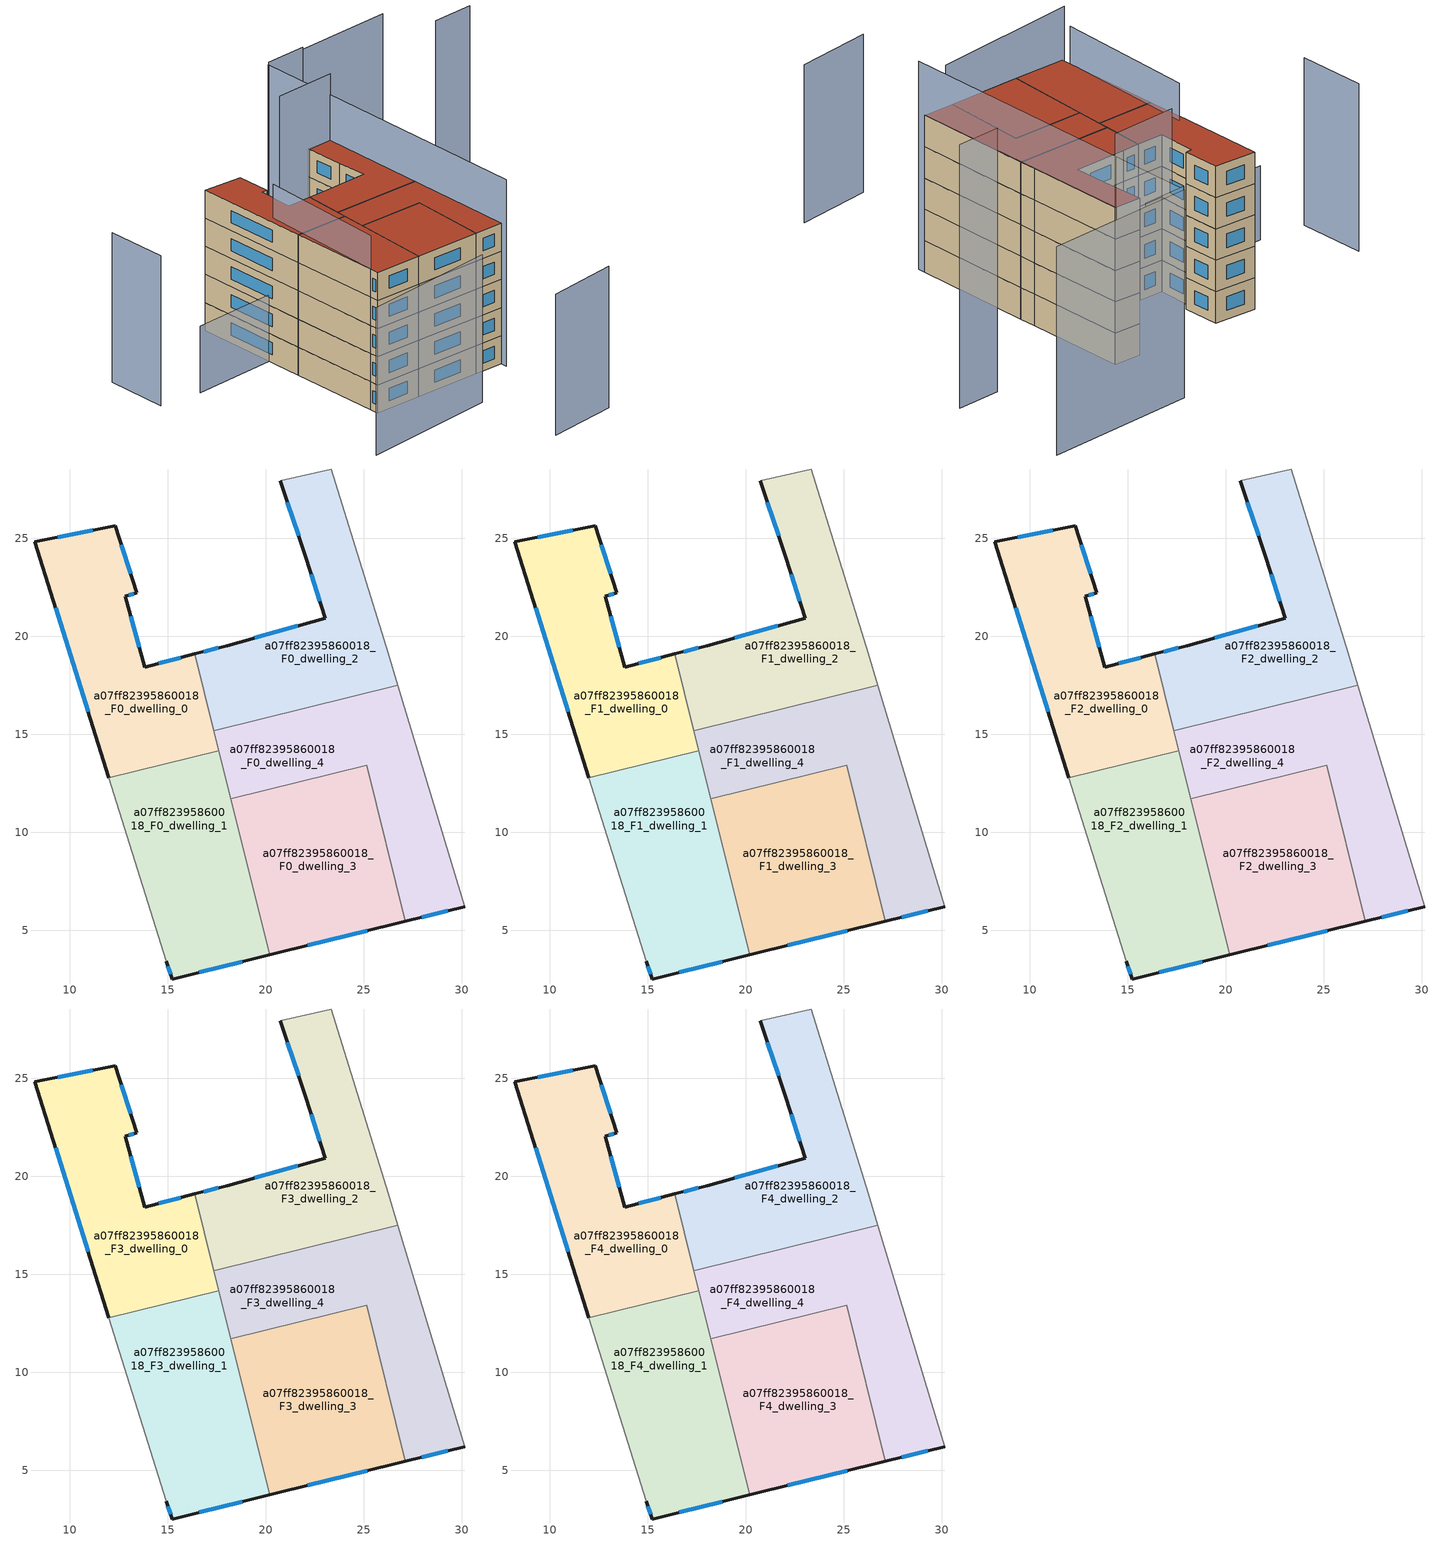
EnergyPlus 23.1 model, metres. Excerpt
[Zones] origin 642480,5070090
a07ff82395860018_F0_dwelling_0
 floor ground (EU_floor_Construction): 12.33,25.63 13.43,22.22 12.83,22.02 13.83,18.42 16.39,19.09 17.61,14.16 12,12.77 8.23,24.83 z0
 wall outside (EU_wall_Construction): 16.39,19.09 13.83,18.42 12.83,22.02 13.43,22.22 12.33,25.63 8.23,24.83 12,12.77 z0:3
 wall to a07ff82395860018_F0_dwelling_1 (EU_wall_Construction): 12,12.77 17.61,14.16 z0:3
 wall to a07ff82395860018_F0_dwelling_2 (EU_wall_Construction): 17.36,15.17 16.39,19.09 z0:3
 wall to a07ff82395860018_F0_dwelling_4 (EU_wall_Construction): 17.61,14.16 17.36,15.17 z0:3
 window (EU_Window_Construction): 9.29,21.45 10.94,16.15 / 11.18,25.4 9.38,25.05 / 13.12,23.18 12.64,24.67 / 13,22.08 13.26,22.17 / 13.55,19.43 13.11,21.01 / 15.67,18.9 14.55,18.61 z0.84:2.16
a07ff82395860018_F0_dwelling_1
 floor ground (EU_floor_Construction): 17.61,14.16 20.19,3.74 15.23,2.51 14.93,3.41 12,12.77 z0
 wall outside (EU_wall_Construction): 14.93,3.41 15.23,2.51 20.19,3.74 z0:3
 wall adiabatic (EU_wall_Construction): 12,12.77 14.93,3.41 z0:3
 wall to a07ff82395860018_F0_dwelling_3 (EU_wall_Construction): 20.19,3.74 18.22,11.71 z0:3
 wall to a07ff82395860018_F0_dwelling_4 (EU_wall_Construction): 18.22,11.71 17.61,14.16 z0:3
 window (EU_Window_Construction): 15.01,3.16 15.14,2.76 / 16.62,2.85 18.8,3.4 z0.84:2.16
a07ff82395860018_F0_dwelling_2
 floor ground (EU_floor_Construction): 23.34,28.53 26.24,19.12 26.73,17.49 17.36,15.17 16.39,19.09 18.04,19.52 23.04,20.92 22.04,24.02 20.74,27.92 z0
 wall outside (EU_wall_Construction): 20.74,27.92 22.04,24.02 23.04,20.92 18.04,19.52 16.39,19.09 z0:3
 wall adiabatic (EU_wall_Construction): 26.73,17.49 26.24,19.12 23.34,28.53 20.74,27.92 z0:3
 wall to a07ff82395860018_F0_dwelling_4 (EU_wall_Construction): 17.36,15.17 26.73,17.49 z0:3
 window (EU_Window_Construction): 17.57,19.4 16.85,19.21 / 21.64,20.53 19.44,19.91 / 22.32,23.15 22.76,21.79 / 21.1,26.83 21.67,25.12 z0.84:2.16
a07ff82395860018_F0_dwelling_3
 floor ground (EU_floor_Construction): 25.15,13.42 27.12,5.46 20.19,3.74 18.22,11.71 z0
 wall outside (EU_wall_Construction): 20.19,3.74 27.12,5.46 z0:3
 wall to a07ff82395860018_F0_dwelling_4 (EU_wall_Construction): 27.12,5.46 25.15,13.42 18.22,11.71 z0:3
 window (EU_Window_Construction): 22.13,4.22 25.18,4.98 z0.84:2.16
a07ff82395860018_F0_dwelling_4
 floor ground (EU_floor_Construction): 26.73,17.49 30.14,6.21 27.12,5.46 25.15,13.42 18.22,11.71 17.36,15.17 z0
 wall outside (EU_wall_Construction): 27.12,5.46 30.14,6.21 z0:3
 wall adiabatic (EU_wall_Construction): 30.14,6.21 26.73,17.49 z0:3
 window (EU_Window_Construction): 27.97,5.67 29.29,6 z0.84:2.16
a07ff82395860018_F1_dwelling_0
 floor to a07ff82395860018_F0_dwelling_0 (EU_floor_Construction): 12.33,25.63 13.43,22.22 12.83,22.02 13.83,18.42 16.39,19.09 17.61,14.16 12,12.77 8.23,24.83 z3
 wall outside (EU_wall_Construction): 16.39,19.09 13.83,18.42 12.83,22.02 13.43,22.22 12.33,25.63 8.23,24.83 12,12.77 z3:6
 wall to a07ff82395860018_F1_dwelling_1 (EU_wall_Construction): 12,12.77 17.61,14.16 z3:6
 wall to a07ff82395860018_F1_dwelling_2 (EU_wall_Construction): 17.36,15.17 16.39,19.09 z3:6
 wall to a07ff82395860018_F1_dwelling_4 (EU_wall_Construction): 17.61,14.16 17.36,15.17 z3:6
 window (EU_Window_Construction): 9.29,21.45 10.94,16.15 / 11.18,25.4 9.38,25.05 / 13.12,23.18 12.64,24.67 / 13,22.08 13.26,22.17 / 13.55,19.43 13.11,21.01 / 15.67,18.9 14.55,18.61 z3.84:5.16
a07ff82395860018_F1_dwelling_1
 floor to a07ff82395860018_F0_dwelling_1 (EU_floor_Construction): 17.61,14.16 20.19,3.74 15.23,2.51 14.93,3.41 12,12.77 z3
 wall outside (EU_wall_Construction): 14.93,3.41 15.23,2.51 20.19,3.74 z3:6
 wall adiabatic (EU_wall_Construction): 12,12.77 14.93,3.41 z3:6
 wall to a07ff82395860018_F1_dwelling_3 (EU_wall_Construction): 20.19,3.74 18.22,11.71 z3:6
 wall to a07ff82395860018_F1_dwelling_4 (EU_wall_Construction): 18.22,11.71 17.61,14.16 z3:6
 window (EU_Window_Construction): 15.01,3.16 15.14,2.76 / 16.62,2.85 18.8,3.4 z3.84:5.16
a07ff82395860018_F1_dwelling_2
 floor to a07ff82395860018_F0_dwelling_2 (EU_floor_Construction): 23.34,28.53 26.24,19.12 26.73,17.49 17.36,15.17 16.39,19.09 18.04,19.52 23.04,20.92 22.04,24.02 20.74,27.92 z3
 wall outside (EU_wall_Construction): 20.74,27.92 22.04,24.02 23.04,20.92 18.04,19.52 16.39,19.09 z3:6
 wall adiabatic (EU_wall_Construction): 26.73,17.49 26.24,19.12 23.34,28.53 20.74,27.92 z3:6
 wall to a07ff82395860018_F1_dwelling_4 (EU_wall_Construction): 17.36,15.17 26.73,17.49 z3:6
 window (EU_Window_Construction): 17.57,19.4 16.85,19.21 / 21.64,20.53 19.44,19.91 / 22.32,23.15 22.76,21.79 / 21.1,26.83 21.67,25.12 z3.84:5.16
a07ff82395860018_F1_dwelling_3
 floor to a07ff82395860018_F0_dwelling_3 (EU_floor_Construction): 25.15,13.42 27.12,5.46 20.19,3.74 18.22,11.71 z3
 wall outside (EU_wall_Construction): 20.19,3.74 27.12,5.46 z3:6
 wall to a07ff82395860018_F1_dwelling_4 (EU_wall_Construction): 27.12,5.46 25.15,13.42 18.22,11.71 z3:6
 window (EU_Window_Construction): 22.13,4.22 25.18,4.98 z3.84:5.16
a07ff82395860018_F1_dwelling_4
 floor to a07ff82395860018_F0_dwelling_4 (EU_floor_Construction): 26.73,17.49 30.14,6.21 27.12,5.46 25.15,13.42 18.22,11.71 17.36,15.17 z3
 wall outside (EU_wall_Construction): 27.12,5.46 30.14,6.21 z3:6
 wall adiabatic (EU_wall_Construction): 30.14,6.21 26.73,17.49 z3:6
 window (EU_Window_Construction): 27.97,5.67 29.29,6 z3.84:5.16
a07ff82395860018_F2_dwelling_0
 floor to a07ff82395860018_F1_dwelling_0 (EU_floor_Construction): 12.33,25.63 13.43,22.22 12.83,22.02 13.83,18.42 16.39,19.09 17.61,14.16 12,12.77 8.23,24.83 z6
 wall outside (EU_wall_Construction): 16.39,19.09 13.83,18.42 12.83,22.02 13.43,22.22 12.33,25.63 8.23,24.83 12,12.77 z6:9
 wall to a07ff82395860018_F2_dwelling_1 (EU_wall_Construction): 12,12.77 17.61,14.16 z6:9
 wall to a07ff82395860018_F2_dwelling_2 (EU_wall_Construction): 17.36,15.17 16.39,19.09 z6:9
 wall to a07ff82395860018_F2_dwelling_4 (EU_wall_Construction): 17.61,14.16 17.36,15.17 z6:9
 window (EU_Window_Construction): 9.29,21.45 10.94,16.15 / 11.18,25.4 9.38,25.05 / 13.12,23.18 12.64,24.67 / 13,22.08 13.26,22.17 / 13.55,19.43 13.11,21.01 / 15.67,18.9 14.55,18.61 z6.84:8.16
a07ff82395860018_F2_dwelling_1
 floor to a07ff82395860018_F1_dwelling_1 (EU_floor_Construction): 17.61,14.16 20.19,3.74 15.23,2.51 14.93,3.41 12,12.77 z6
 wall outside (EU_wall_Construction): 14.93,3.41 15.23,2.51 20.19,3.74 z6:9
 wall adiabatic (EU_wall_Construction): 12,12.77 14.93,3.41 z6:9
 wall to a07ff82395860018_F2_dwelling_3 (EU_wall_Construction): 20.19,3.74 18.22,11.71 z6:9
 wall to a07ff82395860018_F2_dwelling_4 (EU_wall_Construction): 18.22,11.71 17.61,14.16 z6:9
 window (EU_Window_Construction): 15.01,3.16 15.14,2.76 / 16.62,2.85 18.8,3.4 z6.84:8.16
a07ff82395860018_F2_dwelling_2
 floor to a07ff82395860018_F1_dwelling_2 (EU_floor_Construction): 23.34,28.53 26.24,19.12 26.73,17.49 17.36,15.17 16.39,19.09 18.04,19.52 23.04,20.92 22.04,24.02 20.74,27.92 z6
 wall outside (EU_wall_Construction): 20.74,27.92 22.04,24.02 23.04,20.92 18.04,19.52 16.39,19.09 z6:9
 wall adiabatic (EU_wall_Construction): 26.73,17.49 26.24,19.12 23.34,28.53 20.74,27.92 z6:9
 wall to a07ff82395860018_F2_dwelling_4 (EU_wall_Construction): 17.36,15.17 26.73,17.49 z6:9
 window (EU_Window_Construction): 17.57,19.4 16.85,19.21 / 21.64,20.53 19.44,19.91 / 22.32,23.15 22.76,21.79 / 21.1,26.83 21.67,25.12 z6.84:8.16
a07ff82395860018_F2_dwelling_3
 floor to a07ff82395860018_F1_dwelling_3 (EU_floor_Construction): 25.15,13.42 27.12,5.46 20.19,3.74 18.22,11.71 z6
 wall outside (EU_wall_Construction): 20.19,3.74 27.12,5.46 z6:9
 wall to a07ff82395860018_F2_dwelling_4 (EU_wall_Construction): 27.12,5.46 25.15,13.42 18.22,11.71 z6:9
 window (EU_Window_Construction): 22.13,4.22 25.18,4.98 z6.84:8.16
a07ff82395860018_F2_dwelling_4
 floor to a07ff82395860018_F1_dwelling_4 (EU_floor_Construction): 26.73,17.49 30.14,6.21 27.12,5.46 25.15,13.42 18.22,11.71 17.36,15.17 z6
 wall outside (EU_wall_Construction): 27.12,5.46 30.14,6.21 z6:9
 wall adiabatic (EU_wall_Construction): 30.14,6.21 26.73,17.49 z6:9
 window (EU_Window_Construction): 27.97,5.67 29.29,6 z6.84:8.16
a07ff82395860018_F3_dwelling_0
 floor to a07ff82395860018_F2_dwelling_0 (EU_floor_Construction): 12.33,25.63 13.43,22.22 12.83,22.02 13.83,18.42 16.39,19.09 17.61,14.16 12,12.77 8.23,24.83 z9
 wall outside (EU_wall_Construction): 16.39,19.09 13.83,18.42 12.83,22.02 13.43,22.22 12.33,25.63 8.23,24.83 12,12.77 z9:12
 wall to a07ff82395860018_F3_dwelling_1 (EU_wall_Construction): 12,12.77 17.61,14.16 z9:12
 wall to a07ff82395860018_F3_dwelling_2 (EU_wall_Construction): 17.36,15.17 16.39,19.09 z9:12
 wall to a07ff82395860018_F3_dwelling_4 (EU_wall_Construction): 17.61,14.16 17.36,15.17 z9:12
 window (EU_Window_Construction): 9.29,21.45 10.94,16.15 / 11.18,25.4 9.38,25.05 / 13.12,23.18 12.64,24.67 / 13,22.08 13.26,22.17 / 13.55,19.43 13.11,21.01 / 15.67,18.9 14.55,18.61 z9.84:11.16
a07ff82395860018_F3_dwelling_1
 floor to a07ff82395860018_F2_dwelling_1 (EU_floor_Construction): 17.61,14.16 20.19,3.74 15.23,2.51 14.93,3.41 12,12.77 z9
 wall outside (EU_wall_Construction): 14.93,3.41 15.23,2.51 20.19,3.74 z9:12
 wall adiabatic (EU_wall_Construction): 12,12.77 14.93,3.41 z9:12
 wall to a07ff82395860018_F3_dwelling_3 (EU_wall_Construction): 20.19,3.74 18.22,11.71 z9:12
 wall to a07ff82395860018_F3_dwelling_4 (EU_wall_Construction): 18.22,11.71 17.61,14.16 z9:12
 window (EU_Window_Construction): 15.01,3.16 15.14,2.76 / 16.62,2.85 18.8,3.4 z9.84:11.16
a07ff82395860018_F3_dwelling_2
 floor to a07ff82395860018_F2_dwelling_2 (EU_floor_Construction): 23.34,28.53 26.24,19.12 26.73,17.49 17.36,15.17 16.39,19.09 18.04,19.52 23.04,20.92 22.04,24.02 20.74,27.92 z9
 wall outside (EU_wall_Construction): 20.74,27.92 22.04,24.02 23.04,20.92 18.04,19.52 16.39,19.09 z9:12
 wall adiabatic (EU_wall_Construction): 26.73,17.49 26.24,19.12 23.34,28.53 20.74,27.92 z9:12
 wall to a07ff82395860018_F3_dwelling_4 (EU_wall_Construction): 17.36,15.17 26.73,17.49 z9:12
 window (EU_Window_Construction): 17.57,19.4 16.85,19.21 / 21.64,20.53 19.44,19.91 / 22.32,23.15 22.76,21.79 / 21.1,26.83 21.67,25.12 z9.84:11.16
a07ff82395860018_F3_dwelling_3
 floor to a07ff82395860018_F2_dwelling_3 (EU_floor_Construction): 25.15,13.42 27.12,5.46 20.19,3.74 18.22,11.71 z9
 wall outside (EU_wall_Construction): 20.19,3.74 27.12,5.46 z9:12
 wall to a07ff82395860018_F3_dwelling_4 (EU_wall_Construction): 27.12,5.46 25.15,13.42 18.22,11.71 z9:12
 window (EU_Window_Construction): 22.13,4.22 25.18,4.98 z9.84:11.16
a07ff82395860018_F3_dwelling_4
 floor to a07ff82395860018_F2_dwelling_4 (EU_floor_Construction): 26.73,17.49 30.14,6.21 27.12,5.46 25.15,13.42 18.22,11.71 17.36,15.17 z9
 wall outside (EU_wall_Construction): 27.12,5.46 30.14,6.21 z9:12
 wall adiabatic (EU_wall_Construction): 30.14,6.21 26.73,17.49 z9:12
 window (EU_Window_Construction): 27.97,5.67 29.29,6 z9.84:11.16
a07ff82395860018_F4_dwelling_0
 floor to a07ff82395860018_F3_dwelling_0 (EU_floor_Construction): 12.33,25.63 13.43,22.22 12.83,22.02 13.83,18.42 16.39,19.09 17.61,14.16 12,12.77 8.23,24.83 z12
 wall outside (EU_wall_Construction): 16.39,19.09 13.83,18.42 12.83,22.02 13.43,22.22 12.33,25.63 8.23,24.83 12,12.77 z12:15
 wall to a07ff82395860018_F4_dwelling_1 (EU_wall_Construction): 12,12.77 17.61,14.16 z12:15
 wall to a07ff82395860018_F4_dwelling_2 (EU_wall_Construction): 17.36,15.17 16.39,19.09 z12:15
 wall to a07ff82395860018_F4_dwelling_4 (EU_wall_Construction): 17.61,14.16 17.36,15.17 z12:15
 window (EU_Window_Construction): 9.29,21.45 10.94,16.15 / 11.18,25.4 9.38,25.05 / 13.12,23.18 12.64,24.67 / 13,22.08 13.26,22.17 / 13.55,19.43 13.11,21.01 / 15.67,18.9 14.55,18.61 z12.84:14.16
 roof outside (EU_roof_Construction): 17.61,14.16 16.39,19.09 13.83,18.42 12.83,22.02 13.43,22.22 12.33,25.63 8.23,24.83 12,12.77 z15
a07ff82395860018_F4_dwelling_1
 floor to a07ff82395860018_F3_dwelling_1 (EU_floor_Construction): 17.61,14.16 20.19,3.74 15.23,2.51 14.93,3.41 12,12.77 z12
 wall outside (EU_wall_Construction): 14.93,3.41 15.23,2.51 20.19,3.74 z12:15
 wall adiabatic (EU_wall_Construction): 12,12.77 14.93,3.41 z12:15
 wall to a07ff82395860018_F4_dwelling_3 (EU_wall_Construction): 20.19,3.74 18.22,11.71 z12:15
 wall to a07ff82395860018_F4_dwelling_4 (EU_wall_Construction): 18.22,11.71 17.61,14.16 z12:15
 window (EU_Window_Construction): 15.01,3.16 15.14,2.76 / 16.62,2.85 18.8,3.4 z12.84:14.16
 roof outside (EU_roof_Construction): 20.19,3.74 17.61,14.16 12,12.77 14.93,3.41 15.23,2.51 z15
a07ff82395860018_F4_dwelling_2
 floor to a07ff82395860018_F3_dwelling_2 (EU_floor_Construction): 23.34,28.53 26.24,19.12 26.73,17.49 17.36,15.17 16.39,19.09 18.04,19.52 23.04,20.92 22.04,24.02 20.74,27.92 z12
 wall outside (EU_wall_Construction): 20.74,27.92 22.04,24.02 23.04,20.92 18.04,19.52 16.39,19.09 z12:15
 wall adiabatic (EU_wall_Construction): 26.73,17.49 26.24,19.12 23.34,28.53 20.74,27.92 z12:15
 wall to a07ff82395860018_F4_dwelling_4 (EU_wall_Construction): 17.36,15.17 26.73,17.49 z12:15
 window (EU_Window_Construction): 17.57,19.4 16.85,19.21 / 21.64,20.53 19.44,19.91 / 22.32,23.15 22.76,21.79 / 21.1,26.83 21.67,25.12 z12.84:14.16
 roof outside (EU_roof_Construction): 26.73,17.49 26.24,19.12 23.34,28.53 20.74,27.92 22.04,24.02 23.04,20.92 18.04,19.52 16.39,19.09 17.36,15.17 z15
a07ff82395860018_F4_dwelling_3
 floor to a07ff82395860018_F3_dwelling_3 (EU_floor_Construction): 25.15,13.42 27.12,5.46 20.19,3.74 18.22,11.71 z12
 wall outside (EU_wall_Construction): 20.19,3.74 27.12,5.46 z12:15
 wall to a07ff82395860018_F4_dwelling_4 (EU_wall_Construction): 27.12,5.46 25.15,13.42 18.22,11.71 z12:15
 window (EU_Window_Construction): 22.13,4.22 25.18,4.98 z12.84:14.16
 roof outside (EU_roof_Construction): 27.12,5.46 25.15,13.42 18.22,11.71 20.19,3.74 z15
a07ff82395860018_F4_dwelling_4
 floor to a07ff82395860018_F3_dwelling_4 (EU_floor_Construction): 26.73,17.49 30.14,6.21 27.12,5.46 25.15,13.42 18.22,11.71 17.36,15.17 z12
 wall outside (EU_wall_Construction): 27.12,5.46 30.14,6.21 z12:15
 wall adiabatic (EU_wall_Construction): 30.14,6.21 26.73,17.49 z12:15
 window (EU_Window_Construction): 27.97,5.67 29.29,6 z12.84:14.16
 roof outside (EU_roof_Construction): 30.14,6.21 26.73,17.49 17.36,15.17 18.22,11.71 25.15,13.42 27.12,5.46 z15
shading: 28.18,-9.13 35.17,-6.38 z0:15.1; 11.22,-5 25.04,0.07 z0:15.7; -4.35,19.42 -2.38,13.12 z0:16; 11.38,16.87 14.93,3.41 z0:18.6; 30.34,5.55 20.84,36.53 / 20.84,36.53 35.18,40.93 z0:19.9; 10.83,16.52 2.13,13.81 z0:7.1; 23.34,28.52 17.03,26.6 z0:22.1; 38.66,29.6 34.46,28.39 z0:25.2; 25.14,37.76 20.85,36.46 z0:20.2
[Building]
EU S2 Campaign: North Axis=0; Terrain=City; Solar Distribution=FullExterior
[Site:Location]
Lyon-Bron: Latitude=45.75; Longitude=5; Time Zone=1; Elevation=198
[SizingPeriod:WeatherFileDays]
AnnualSizingPeriod: Begin Month=1; Begin Day of Month=1; End Month=12; End Day of Month=31; Day of Week for Start Day=Monday; Use Weather File Daylight Saving Period=No; Use Weather File Rain and Snow Indicators=No
[MATERIAL]
EU_InternalMass_Material: Roughness=MediumRough; Thickness=0.1; Conductivity=1; Density=1800; Specific Heat=900; Thermal Absorptance=0.9; Solar Absorptance=0.7; Visible Absorptance=0.7
[MATERIAL:NOMASS] Roughness=MediumRough; Thermal Absorptance=0.9; Solar Absorptance=0.7; Visible Absorptance=0.7
Name | Thermal Resistance
EU_wall_NoMass | 0.776494
EU_roof_NoMass | 0.486893
EU_floor_NoMass | 0.421597
[WINDOWMATERIAL:SIMPLEGLAZINGSYSTEM]
EU_Window_SimpleGlazing: UFactor=4.24961; Solar Heat Gain Coefficient=0.83; Visible Transmittance=0.83
[CONSTRUCTION]
EU_wall_Construction: EU_wall_NoMass
EU_roof_Construction: EU_roof_NoMass
EU_floor_Construction: EU_floor_NoMass
EU_Window_Construction: EU_Window_SimpleGlazing
EU_InternalMass_Construction: EU_InternalMass_Material
[ZONE] Type=1; Multiplier=1; Ceiling Height=autocalculate; Floor Area=autocalculate; Part of Total Floor Area=Yes
Name | Volume
a07ff82395860018_F0_dwelling_0; a07ff82395860018_F1_dwelling_0; a07ff82395860018_F2_dwelling_0; a07ff82395860018_F3_dwelling_0; a07ff82395860018_F4_dwelling_0 | 175.738
a07ff82395860018_F0_dwelling_1; a07ff82395860018_F1_dwelling_1; a07ff82395860018_F2_dwelling_1; a07ff82395860018_F3_dwelling_1; a07ff82395860018_F4_dwelling_1 | 175.723
a07ff82395860018_F0_dwelling_2; a07ff82395860018_F1_dwelling_2; a07ff82395860018_F2_dwelling_2; a07ff82395860018_F3_dwelling_2; a07ff82395860018_F4_dwelling_2 | 175.734
a07ff82395860018_F0_dwelling_3; a07ff82395860018_F1_dwelling_3; a07ff82395860018_F2_dwelling_3; a07ff82395860018_F3_dwelling_3; a07ff82395860018_F4_dwelling_3 | 175.744
a07ff82395860018_F0_dwelling_4; a07ff82395860018_F1_dwelling_4; a07ff82395860018_F2_dwelling_4; a07ff82395860018_F3_dwelling_4; a07ff82395860018_F4_dwelling_4 | 175.706
[INTERNALMASS] Construction=EU_InternalMass_Construction
Name | Zone or ZoneList | Surface Area
a07ff82395860018_F0_dwelling_0_EU_InternalMass | a07ff82395860018_F0_dwelling_0 | 58.5798
a07ff82395860018_F0_dwelling_1_EU_InternalMass | a07ff82395860018_F0_dwelling_1 | 58.5731
a07ff82395860018_F0_dwelling_2_EU_InternalMass | a07ff82395860018_F0_dwelling_2 | 58.5788
a07ff82395860018_F0_dwelling_3_EU_InternalMass | a07ff82395860018_F0_dwelling_3 | 58.5806
a07ff82395860018_F0_dwelling_4_EU_InternalMass | a07ff82395860018_F0_dwelling_4 | 58.5687
a07ff82395860018_F1_dwelling_0_EU_InternalMass | a07ff82395860018_F1_dwelling_0 | 58.5798
a07ff82395860018_F1_dwelling_1_EU_InternalMass | a07ff82395860018_F1_dwelling_1 | 58.5731
a07ff82395860018_F1_dwelling_2_EU_InternalMass | a07ff82395860018_F1_dwelling_2 | 58.5788
a07ff82395860018_F1_dwelling_3_EU_InternalMass | a07ff82395860018_F1_dwelling_3 | 58.5806
a07ff82395860018_F1_dwelling_4_EU_InternalMass | a07ff82395860018_F1_dwelling_4 | 58.5687
a07ff82395860018_F2_dwelling_0_EU_InternalMass | a07ff82395860018_F2_dwelling_0 | 58.5798
a07ff82395860018_F2_dwelling_1_EU_InternalMass | a07ff82395860018_F2_dwelling_1 | 58.5731
a07ff82395860018_F2_dwelling_2_EU_InternalMass | a07ff82395860018_F2_dwelling_2 | 58.5788
a07ff82395860018_F2_dwelling_3_EU_InternalMass | a07ff82395860018_F2_dwelling_3 | 58.5806
a07ff82395860018_F2_dwelling_4_EU_InternalMass | a07ff82395860018_F2_dwelling_4 | 58.5687
a07ff82395860018_F3_dwelling_0_EU_InternalMass | a07ff82395860018_F3_dwelling_0 | 58.5798
a07ff82395860018_F3_dwelling_1_EU_InternalMass | a07ff82395860018_F3_dwelling_1 | 58.5731
a07ff82395860018_F3_dwelling_2_EU_InternalMass | a07ff82395860018_F3_dwelling_2 | 58.5788
a07ff82395860018_F3_dwelling_3_EU_InternalMass | a07ff82395860018_F3_dwelling_3 | 58.5806
a07ff82395860018_F3_dwelling_4_EU_InternalMass | a07ff82395860018_F3_dwelling_4 | 58.5687
a07ff82395860018_F4_dwelling_0_EU_InternalMass | a07ff82395860018_F4_dwelling_0 | 58.5798
a07ff82395860018_F4_dwelling_1_EU_InternalMass | a07ff82395860018_F4_dwelling_1 | 58.5731
a07ff82395860018_F4_dwelling_2_EU_InternalMass | a07ff82395860018_F4_dwelling_2 | 58.5788
a07ff82395860018_F4_dwelling_3_EU_InternalMass | a07ff82395860018_F4_dwelling_3 | 58.5806
a07ff82395860018_F4_dwelling_4_EU_InternalMass | a07ff82395860018_F4_dwelling_4 | 58.5687
[OTHEREQUIPMENT] Fuel Type=Electricity; Design Level Calculation Method=Watts/Area; Power per Zone Floor Area=1; Fraction Latent=0; Fraction Radiant=0; Fraction Lost=0; Carbon Dioxide Generation Rate=0; EndUse Subcategory=EU_Step8_InternalGains
Name | Zone or ZoneList or Space or SpaceList | Schedule
EU_Step8_InternalGain_a07ff82395860018_F0_dwelling_0_f000 | a07ff82395860018_F0_dwelling_0 | EU_Step8_GainSchedule_a07ff82395860018_F0_dwelling_0_f000
EU_Step8_InternalGain_a07ff82395860018_F0_dwelling_1_f000 | a07ff82395860018_F0_dwelling_1 | EU_Step8_GainSchedule_a07ff82395860018_F0_dwelling_1_f000
EU_Step8_InternalGain_a07ff82395860018_F0_dwelling_2_f000 | a07ff82395860018_F0_dwelling_2 | EU_Step8_GainSchedule_a07ff82395860018_F0_dwelling_2_f000
EU_Step8_InternalGain_a07ff82395860018_F0_dwelling_3_f000 | a07ff82395860018_F0_dwelling_3 | EU_Step8_GainSchedule_a07ff82395860018_F0_dwelling_3_f000
EU_Step8_InternalGain_a07ff82395860018_F0_dwelling_4_f000 | a07ff82395860018_F0_dwelling_4 | EU_Step8_GainSchedule_a07ff82395860018_F0_dwelling_4_f000
EU_Step8_InternalGain_a07ff82395860018_F1_dwelling_0_f000 | a07ff82395860018_F1_dwelling_0 | EU_Step8_GainSchedule_a07ff82395860018_F1_dwelling_0_f000
EU_Step8_InternalGain_a07ff82395860018_F1_dwelling_1_f000 | a07ff82395860018_F1_dwelling_1 | EU_Step8_GainSchedule_a07ff82395860018_F1_dwelling_1_f000
EU_Step8_InternalGain_a07ff82395860018_F1_dwelling_2_f000 | a07ff82395860018_F1_dwelling_2 | EU_Step8_GainSchedule_a07ff82395860018_F1_dwelling_2_f000
EU_Step8_InternalGain_a07ff82395860018_F1_dwelling_3_f000 | a07ff82395860018_F1_dwelling_3 | EU_Step8_GainSchedule_a07ff82395860018_F1_dwelling_3_f000
EU_Step8_InternalGain_a07ff82395860018_F1_dwelling_4_f000 | a07ff82395860018_F1_dwelling_4 | EU_Step8_GainSchedule_a07ff82395860018_F1_dwelling_4_f000
EU_Step8_InternalGain_a07ff82395860018_F2_dwelling_0_f000 | a07ff82395860018_F2_dwelling_0 | EU_Step8_GainSchedule_a07ff82395860018_F2_dwelling_0_f000
EU_Step8_InternalGain_a07ff82395860018_F2_dwelling_1_f000 | a07ff82395860018_F2_dwelling_1 | EU_Step8_GainSchedule_a07ff82395860018_F2_dwelling_1_f000
EU_Step8_InternalGain_a07ff82395860018_F2_dwelling_2_f000 | a07ff82395860018_F2_dwelling_2 | EU_Step8_GainSchedule_a07ff82395860018_F2_dwelling_2_f000
EU_Step8_InternalGain_a07ff82395860018_F2_dwelling_3_f000 | a07ff82395860018_F2_dwelling_3 | EU_Step8_GainSchedule_a07ff82395860018_F2_dwelling_3_f000
EU_Step8_InternalGain_a07ff82395860018_F2_dwelling_4_f000 | a07ff82395860018_F2_dwelling_4 | EU_Step8_GainSchedule_a07ff82395860018_F2_dwelling_4_f000
EU_Step8_InternalGain_a07ff82395860018_F3_dwelling_0_f000 | a07ff82395860018_F3_dwelling_0 | EU_Step8_GainSchedule_a07ff82395860018_F3_dwelling_0_f000
EU_Step8_InternalGain_a07ff82395860018_F3_dwelling_1_f000 | a07ff82395860018_F3_dwelling_1 | EU_Step8_GainSchedule_a07ff82395860018_F3_dwelling_1_f000
EU_Step8_InternalGain_a07ff82395860018_F3_dwelling_2_f000 | a07ff82395860018_F3_dwelling_2 | EU_Step8_GainSchedule_a07ff82395860018_F3_dwelling_2_f000
EU_Step8_InternalGain_a07ff82395860018_F3_dwelling_3_f000 | a07ff82395860018_F3_dwelling_3 | EU_Step8_GainSchedule_a07ff82395860018_F3_dwelling_3_f000
EU_Step8_InternalGain_a07ff82395860018_F3_dwelling_4_f000 | a07ff82395860018_F3_dwelling_4 | EU_Step8_GainSchedule_a07ff82395860018_F3_dwelling_4_f000
EU_Step8_InternalGain_a07ff82395860018_F4_dwelling_0_f000 | a07ff82395860018_F4_dwelling_0 | EU_Step8_GainSchedule_a07ff82395860018_F4_dwelling_0_f000
EU_Step8_InternalGain_a07ff82395860018_F4_dwelling_1_f000 | a07ff82395860018_F4_dwelling_1 | EU_Step8_GainSchedule_a07ff82395860018_F4_dwelling_1_f000
EU_Step8_InternalGain_a07ff82395860018_F4_dwelling_2_f000 | a07ff82395860018_F4_dwelling_2 | EU_Step8_GainSchedule_a07ff82395860018_F4_dwelling_2_f000
EU_Step8_InternalGain_a07ff82395860018_F4_dwelling_3_f000 | a07ff82395860018_F4_dwelling_3 | EU_Step8_GainSchedule_a07ff82395860018_F4_dwelling_3_f000
EU_Step8_InternalGain_a07ff82395860018_F4_dwelling_4_f000 | a07ff82395860018_F4_dwelling_4 | EU_Step8_GainSchedule_a07ff82395860018_F4_dwelling_4_f000
[ZONEVENTILATION:DESIGNFLOWRATE] Schedule=EU_AlwaysOn; Design Flow Rate Calculation Method=AirChanges/Hour; Air Changes per Hour=0.693814; Ventilation Type=Natural; Fan Pressure Rise=0; Fan Total Efficiency=1; Constant Term Coefficient=1; Temperature Term Coefficient=0; Velocity Term Coefficient=0; Velocity Squared Term Coefficient=0; Minimum Indoor Temperature=-100; Maximum Indoor Temperature=100; Delta Temperature=-100; Minimum Outdoor Temperature=-100; Maximum Outdoor Temperature=100; Maximum Wind Speed=40
Name | Zone or ZoneList or Space or SpaceList
EU_ConstantAir_a07ff82395860018_F0_dwelling_0 | a07ff82395860018_F0_dwelling_0
EU_ConstantAir_a07ff82395860018_F0_dwelling_1 | a07ff82395860018_F0_dwelling_1
EU_ConstantAir_a07ff82395860018_F0_dwelling_2 | a07ff82395860018_F0_dwelling_2
EU_ConstantAir_a07ff82395860018_F0_dwelling_3 | a07ff82395860018_F0_dwelling_3
EU_ConstantAir_a07ff82395860018_F0_dwelling_4 | a07ff82395860018_F0_dwelling_4
EU_ConstantAir_a07ff82395860018_F1_dwelling_0 | a07ff82395860018_F1_dwelling_0
EU_ConstantAir_a07ff82395860018_F1_dwelling_1 | a07ff82395860018_F1_dwelling_1
EU_ConstantAir_a07ff82395860018_F1_dwelling_2 | a07ff82395860018_F1_dwelling_2
EU_ConstantAir_a07ff82395860018_F1_dwelling_3 | a07ff82395860018_F1_dwelling_3
EU_ConstantAir_a07ff82395860018_F1_dwelling_4 | a07ff82395860018_F1_dwelling_4
EU_ConstantAir_a07ff82395860018_F2_dwelling_0 | a07ff82395860018_F2_dwelling_0
EU_ConstantAir_a07ff82395860018_F2_dwelling_1 | a07ff82395860018_F2_dwelling_1
EU_ConstantAir_a07ff82395860018_F2_dwelling_2 | a07ff82395860018_F2_dwelling_2
EU_ConstantAir_a07ff82395860018_F2_dwelling_3 | a07ff82395860018_F2_dwelling_3
EU_ConstantAir_a07ff82395860018_F2_dwelling_4 | a07ff82395860018_F2_dwelling_4
EU_ConstantAir_a07ff82395860018_F3_dwelling_0 | a07ff82395860018_F3_dwelling_0
EU_ConstantAir_a07ff82395860018_F3_dwelling_1 | a07ff82395860018_F3_dwelling_1
EU_ConstantAir_a07ff82395860018_F3_dwelling_2 | a07ff82395860018_F3_dwelling_2
EU_ConstantAir_a07ff82395860018_F3_dwelling_3 | a07ff82395860018_F3_dwelling_3
EU_ConstantAir_a07ff82395860018_F3_dwelling_4 | a07ff82395860018_F3_dwelling_4
EU_ConstantAir_a07ff82395860018_F4_dwelling_0 | a07ff82395860018_F4_dwelling_0
EU_ConstantAir_a07ff82395860018_F4_dwelling_1 | a07ff82395860018_F4_dwelling_1
EU_ConstantAir_a07ff82395860018_F4_dwelling_2 | a07ff82395860018_F4_dwelling_2
EU_ConstantAir_a07ff82395860018_F4_dwelling_3 | a07ff82395860018_F4_dwelling_3
EU_ConstantAir_a07ff82395860018_F4_dwelling_4 | a07ff82395860018_F4_dwelling_4
[HVACTEMPLATE:THERMOSTAT] Constant Heating Setpoint=20; Constant Cooling Setpoint=50
EU_HeatOnly_a07ff82395860018_F0_dwelling_0; EU_HeatOnly_a07ff82395860018_F0_dwelling_1; EU_HeatOnly_a07ff82395860018_F0_dwelling_2; EU_HeatOnly_a07ff82395860018_F0_dwelling_3; EU_HeatOnly_a07ff82395860018_F0_dwelling_4; EU_HeatOnly_a07ff82395860018_F1_dwelling_0; EU_HeatOnly_a07ff82395860018_F1_dwelling_1; EU_HeatOnly_a07ff82395860018_F1_dwelling_2; EU_HeatOnly_a07ff82395860018_F1_dwelling_3; EU_HeatOnly_a07ff82395860018_F1_dwelling_4; EU_HeatOnly_a07ff82395860018_F2_dwelling_0; EU_HeatOnly_a07ff82395860018_F2_dwelling_1; EU_HeatOnly_a07ff82395860018_F2_dwelling_2; EU_HeatOnly_a07ff82395860018_F2_dwelling_3; EU_HeatOnly_a07ff82395860018_F2_dwelling_4; EU_HeatOnly_a07ff82395860018_F3_dwelling_0; EU_HeatOnly_a07ff82395860018_F3_dwelling_1; EU_HeatOnly_a07ff82395860018_F3_dwelling_2; EU_HeatOnly_a07ff82395860018_F3_dwelling_3; EU_HeatOnly_a07ff82395860018_F3_dwelling_4; EU_HeatOnly_a07ff82395860018_F4_dwelling_0; EU_HeatOnly_a07ff82395860018_F4_dwelling_1; EU_HeatOnly_a07ff82395860018_F4_dwelling_2; EU_HeatOnly_a07ff82395860018_F4_dwelling_3; EU_HeatOnly_a07ff82395860018_F4_dwelling_4
[HVACTEMPLATE:ZONE:IDEALLOADSAIRSYSTEM] System Availability Schedule=EU_AlwaysOn; Maximum Heating Supply Air Temperature=50; Minimum Cooling Supply Air Temperature=13; Maximum Heating Supply Air Humidity Ratio=0.0156; Minimum Cooling Supply Air Humidity Ratio=0.0077; Heating Limit=NoLimit; Cooling Limit=NoLimit; Heating Availability Schedule=EU_AlwaysOn; Cooling Availability Schedule=EU_CoolingOff; Dehumidification Control Type=ConstantSensibleHeatRatio; Cooling Sensible Heat Ratio=0.7; Dehumidification Setpoint=60; Humidification Control Type=None; Humidification Setpoint=30; Outdoor Air Method=None; Outdoor Air Flow Rate per Person=0.00944; Outdoor Air Flow Rate per Zone Floor Area=0; Outdoor Air Flow Rate per Zone=0; Demand Controlled Ventilation Type=None; Outdoor Air Economizer Type=NoEconomizer; Heat Recovery Type=None; Sensible Heat Recovery Effectiveness=0.7; Latent Heat Recovery Effectiveness=0.65
Name | Template Thermostat
a07ff82395860018_F0_dwelling_0 | EU_HeatOnly_a07ff82395860018_F0_dwelling_0
a07ff82395860018_F0_dwelling_1 | EU_HeatOnly_a07ff82395860018_F0_dwelling_1
a07ff82395860018_F0_dwelling_2 | EU_HeatOnly_a07ff82395860018_F0_dwelling_2
a07ff82395860018_F0_dwelling_3 | EU_HeatOnly_a07ff82395860018_F0_dwelling_3
a07ff82395860018_F0_dwelling_4 | EU_HeatOnly_a07ff82395860018_F0_dwelling_4
a07ff82395860018_F1_dwelling_0 | EU_HeatOnly_a07ff82395860018_F1_dwelling_0
a07ff82395860018_F1_dwelling_1 | EU_HeatOnly_a07ff82395860018_F1_dwelling_1
a07ff82395860018_F1_dwelling_2 | EU_HeatOnly_a07ff82395860018_F1_dwelling_2
a07ff82395860018_F1_dwelling_3 | EU_HeatOnly_a07ff82395860018_F1_dwelling_3
a07ff82395860018_F1_dwelling_4 | EU_HeatOnly_a07ff82395860018_F1_dwelling_4
a07ff82395860018_F2_dwelling_0 | EU_HeatOnly_a07ff82395860018_F2_dwelling_0
a07ff82395860018_F2_dwelling_1 | EU_HeatOnly_a07ff82395860018_F2_dwelling_1
a07ff82395860018_F2_dwelling_2 | EU_HeatOnly_a07ff82395860018_F2_dwelling_2
a07ff82395860018_F2_dwelling_3 | EU_HeatOnly_a07ff82395860018_F2_dwelling_3
a07ff82395860018_F2_dwelling_4 | EU_HeatOnly_a07ff82395860018_F2_dwelling_4
a07ff82395860018_F3_dwelling_0 | EU_HeatOnly_a07ff82395860018_F3_dwelling_0
a07ff82395860018_F3_dwelling_1 | EU_HeatOnly_a07ff82395860018_F3_dwelling_1
a07ff82395860018_F3_dwelling_2 | EU_HeatOnly_a07ff82395860018_F3_dwelling_2
a07ff82395860018_F3_dwelling_3 | EU_HeatOnly_a07ff82395860018_F3_dwelling_3
a07ff82395860018_F3_dwelling_4 | EU_HeatOnly_a07ff82395860018_F3_dwelling_4
a07ff82395860018_F4_dwelling_0 | EU_HeatOnly_a07ff82395860018_F4_dwelling_0
a07ff82395860018_F4_dwelling_1 | EU_HeatOnly_a07ff82395860018_F4_dwelling_1
a07ff82395860018_F4_dwelling_2 | EU_HeatOnly_a07ff82395860018_F4_dwelling_2
a07ff82395860018_F4_dwelling_3 | EU_HeatOnly_a07ff82395860018_F4_dwelling_3
a07ff82395860018_F4_dwelling_4 | EU_HeatOnly_a07ff82395860018_F4_dwelling_4
[SIZING:ZONE] Zone Cooling Design Supply Air Temperature Input Method=SupplyAirTemperature; Zone Cooling Design Supply Air Temperature=13; Zone Heating Design Supply Air Temperature Input Method=SupplyAirTemperature; Zone Heating Design Supply Air Temperature=50; Zone Cooling Design Supply Air Humidity Ratio=0.008; Zone Heating Design Supply Air Humidity Ratio=0.008; Cooling Design Air Flow Method=DesignDay; Cooling Design Air Flow Rate=0; Cooling Minimum Air Flow per Zone Floor Area=0.000762; Cooling Minimum Air Flow=0; Cooling Minimum Air Flow Fraction=0.2; Heating Design Air Flow Method=DesignDay; Heating Design Air Flow Rate=0; Heating Maximum Air Flow per Zone Floor Area=0.002032; Heating Maximum Air Flow=0.141576; Heating Maximum Air Flow Fraction=0.3; Account for Dedicated Outdoor Air System=No; Dedicated Outdoor Air System Control Strategy=NeutralSupplyAir; Dedicated Outdoor Air Low Setpoint Temperature for Design=autosize; Dedicated Outdoor Air High Setpoint Temperature for Design=autosize; Zone Load Sizing Method=Sensible Load Only No Latent Load; Zone Latent Cooling Design Supply Air Humidity Ratio Input Method=HumidityRatioDifference; Zone Cooling Design Supply Air Humidity Ratio Difference=0.005; Zone Latent Heating Design Supply Air Humidity Ratio Input Method=HumidityRatioDifference; Zone Humidification Design Supply Air Humidity Ratio Difference=0.005
a07ff82395860018_F0_dwelling_0; a07ff82395860018_F0_dwelling_1; a07ff82395860018_F0_dwelling_2; a07ff82395860018_F0_dwelling_3; a07ff82395860018_F0_dwelling_4; a07ff82395860018_F1_dwelling_0; a07ff82395860018_F1_dwelling_1; a07ff82395860018_F1_dwelling_2; a07ff82395860018_F1_dwelling_3; a07ff82395860018_F1_dwelling_4; a07ff82395860018_F2_dwelling_0; a07ff82395860018_F2_dwelling_1; a07ff82395860018_F2_dwelling_2; a07ff82395860018_F2_dwelling_3; a07ff82395860018_F2_dwelling_4; a07ff82395860018_F3_dwelling_0; a07ff82395860018_F3_dwelling_1; a07ff82395860018_F3_dwelling_2; a07ff82395860018_F3_dwelling_3; a07ff82395860018_F3_dwelling_4; a07ff82395860018_F4_dwelling_0; a07ff82395860018_F4_dwelling_1; a07ff82395860018_F4_dwelling_2; a07ff82395860018_F4_dwelling_3; a07ff82395860018_F4_dwelling_4
[SCHEDULE:CONSTANT]
Name | Hourly Value
EU_AlwaysOn | 1
EU_CoolingOff | 0
[SCHEDULE:FILE] Column Number=1; Rows to Skip at Top=0; Number of Hours of Data=8760; Column Separator=Comma; Interpolate to Timestep=No; Minutes per Item=60; Adjust Schedule for Daylight Savings=Yes
Name | File
EU_Step8_GainSchedule_a07ff82395860018_F0_dwelling_0_f000 | ../../schedules/a07ff82395860018/a07ff82395860018_F0_dwelling_0_f000_gain.csv
EU_Step8_GainSchedule_a07ff82395860018_F0_dwelling_1_f000 | ../../schedules/a07ff82395860018/a07ff82395860018_F0_dwelling_1_f000_gain.csv
EU_Step8_GainSchedule_a07ff82395860018_F0_dwelling_2_f000 | ../../schedules/a07ff82395860018/a07ff82395860018_F0_dwelling_2_f000_gain.csv
EU_Step8_GainSchedule_a07ff82395860018_F0_dwelling_3_f000 | ../../schedules/a07ff82395860018/a07ff82395860018_F0_dwelling_3_f000_gain.csv
EU_Step8_GainSchedule_a07ff82395860018_F0_dwelling_4_f000 | ../../schedules/a07ff82395860018/a07ff82395860018_F0_dwelling_4_f000_gain.csv
EU_Step8_GainSchedule_a07ff82395860018_F1_dwelling_0_f000 | ../../schedules/a07ff82395860018/a07ff82395860018_F1_dwelling_0_f000_gain.csv
EU_Step8_GainSchedule_a07ff82395860018_F1_dwelling_1_f000 | ../../schedules/a07ff82395860018/a07ff82395860018_F1_dwelling_1_f000_gain.csv
EU_Step8_GainSchedule_a07ff82395860018_F1_dwelling_2_f000 | ../../schedules/a07ff82395860018/a07ff82395860018_F1_dwelling_2_f000_gain.csv
EU_Step8_GainSchedule_a07ff82395860018_F1_dwelling_3_f000 | ../../schedules/a07ff82395860018/a07ff82395860018_F1_dwelling_3_f000_gain.csv
EU_Step8_GainSchedule_a07ff82395860018_F1_dwelling_4_f000 | ../../schedules/a07ff82395860018/a07ff82395860018_F1_dwelling_4_f000_gain.csv
EU_Step8_GainSchedule_a07ff82395860018_F2_dwelling_0_f000 | ../../schedules/a07ff82395860018/a07ff82395860018_F2_dwelling_0_f000_gain.csv
EU_Step8_GainSchedule_a07ff82395860018_F2_dwelling_1_f000 | ../../schedules/a07ff82395860018/a07ff82395860018_F2_dwelling_1_f000_gain.csv
EU_Step8_GainSchedule_a07ff82395860018_F2_dwelling_2_f000 | ../../schedules/a07ff82395860018/a07ff82395860018_F2_dwelling_2_f000_gain.csv
EU_Step8_GainSchedule_a07ff82395860018_F2_dwelling_3_f000 | ../../schedules/a07ff82395860018/a07ff82395860018_F2_dwelling_3_f000_gain.csv
EU_Step8_GainSchedule_a07ff82395860018_F2_dwelling_4_f000 | ../../schedules/a07ff82395860018/a07ff82395860018_F2_dwelling_4_f000_gain.csv
EU_Step8_GainSchedule_a07ff82395860018_F3_dwelling_0_f000 | ../../schedules/a07ff82395860018/a07ff82395860018_F3_dwelling_0_f000_gain.csv
EU_Step8_GainSchedule_a07ff82395860018_F3_dwelling_1_f000 | ../../schedules/a07ff82395860018/a07ff82395860018_F3_dwelling_1_f000_gain.csv
EU_Step8_GainSchedule_a07ff82395860018_F3_dwelling_2_f000 | ../../schedules/a07ff82395860018/a07ff82395860018_F3_dwelling_2_f000_gain.csv
EU_Step8_GainSchedule_a07ff82395860018_F3_dwelling_3_f000 | ../../schedules/a07ff82395860018/a07ff82395860018_F3_dwelling_3_f000_gain.csv
EU_Step8_GainSchedule_a07ff82395860018_F3_dwelling_4_f000 | ../../schedules/a07ff82395860018/a07ff82395860018_F3_dwelling_4_f000_gain.csv
EU_Step8_GainSchedule_a07ff82395860018_F4_dwelling_0_f000 | ../../schedules/a07ff82395860018/a07ff82395860018_F4_dwelling_0_f000_gain.csv
EU_Step8_GainSchedule_a07ff82395860018_F4_dwelling_1_f000 | ../../schedules/a07ff82395860018/a07ff82395860018_F4_dwelling_1_f000_gain.csv
EU_Step8_GainSchedule_a07ff82395860018_F4_dwelling_2_f000 | ../../schedules/a07ff82395860018/a07ff82395860018_F4_dwelling_2_f000_gain.csv
EU_Step8_GainSchedule_a07ff82395860018_F4_dwelling_3_f000 | ../../schedules/a07ff82395860018/a07ff82395860018_F4_dwelling_3_f000_gain.csv
EU_Step8_GainSchedule_a07ff82395860018_F4_dwelling_4_f000 | ../../schedules/a07ff82395860018/a07ff82395860018_F4_dwelling_4_f000_gain.csv
